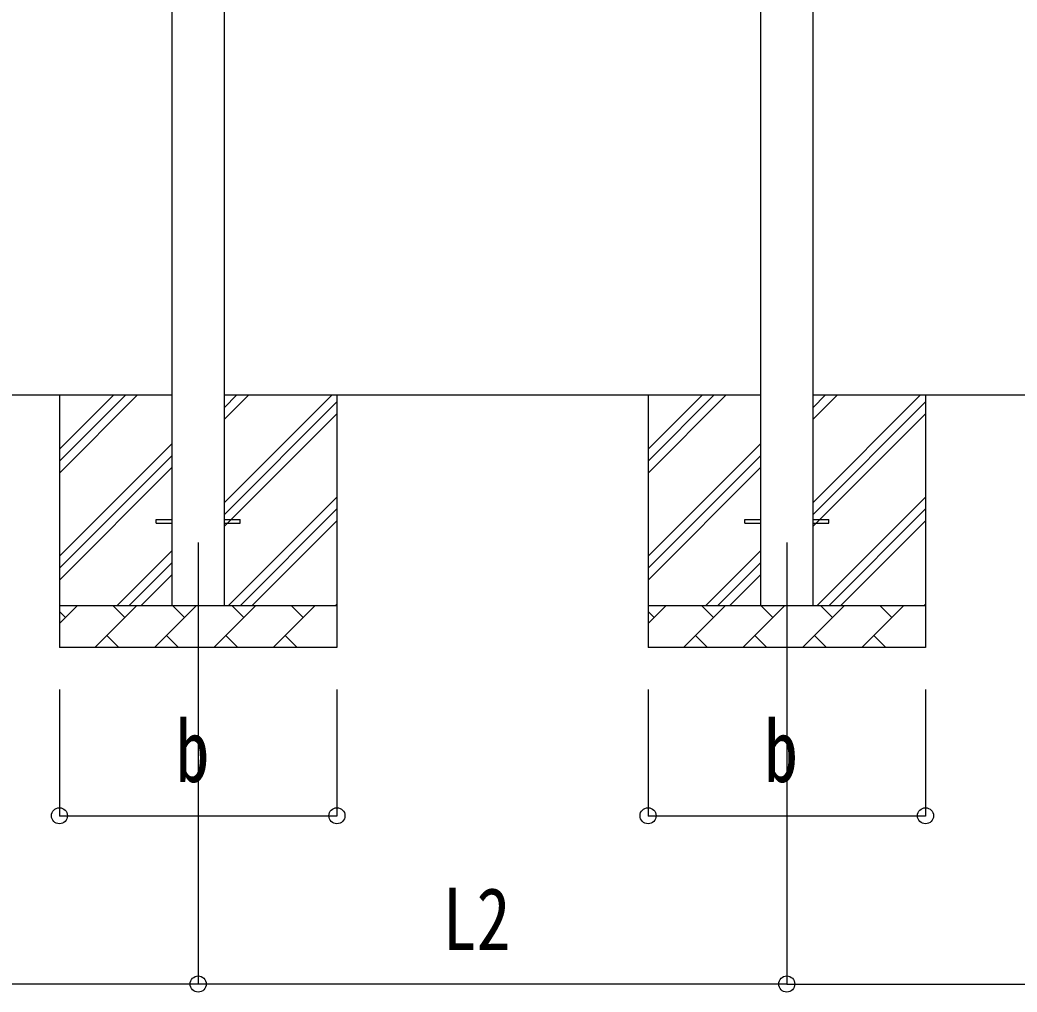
# Model space of a CAD drawing. Units: millimetres, scale not verified. Extents: x -18922 to 18922, y -13365 to 13365.
# Drawn here: x -1037 to 1334, y -7477 to -5165 of the extents above; entities that cross this region are included whole.
import ezdxf
from ezdxf.enums import TextEntityAlignment as Align

# ---------------------------------------------------------------- set-up
doc = ezdxf.new("R2010")
doc.units = ezdxf.units.MM
doc.header["$LTSCALE"] = 50
for name, color, linetype in [('0-4_YKK_12', 2, 'Continuous'), ('0-5_YKK_13', 4, 'Continuous'), ('0-6_YKK_A1', 4, 'Continuous'), ('0-7_YKK_D', 6, 'Continuous')]:
    doc.layers.add(name, color=color, linetype=linetype)
doc.styles.add('ＭＳ ゴシック', font='')
doc.styles.get('ＭＳ ゴシック').set_extended_font_data('MS Gothic')

msp = doc.modelspace()

# ---------------------------------------------------------------- linework, layer by layer
at = {"layer": '0-4_YKK_12'}
for p, q in [((-613.41, -6407.5), (-613.41, -7007.5)), ((786.59, -6407.5), (786.59, -7007.5))]:
    msp.add_line(p, q, dxfattribs=at)
at = {"layer": '0-5_YKK_13'}
for p, q in [((-713.41, -6353), (-675.91, -6353)), ((-713.41, -6362), (-713.41, -6353)), ((-550.91, -6353), (-513.41, -6353)), ((-513.41, -6362), (-513.41, -6353)), ((686.59, -6353), (724.09, -6353)), ((686.59, -6362), (686.59, -6353)), ((849.09, -6353), (886.59, -6353)), ((886.59, -6362), (886.59, -6353)), ((-713.41, -6362), (-675.91, -6362)), ((-550.91, -6362), (-513.41, -6362)), ((686.59, -6362), (724.09, -6362)), ((849.09, -6362), (886.59, -6362))]:
    msp.add_line(p, q, dxfattribs=at)
at = {"layer": '0-6_YKK_A1'}
for p, q in [((724.09, -3640), (724.09, -6557.5)), ((849.09, -6557.5), (849.09, -3640)), ((-675.91, -3660), (-675.91, -6557.5)), ((-550.91, -6557.5), (-550.91, -3660)), ((-675.91, -6057.5), (-1950.91, -6057.5)), ((-943.41, -6057.5), (-943.41, -6657.5)), ((-943.41, -6242.55), (-758.36, -6057.5)), ((-943.41, -6214.27), (-786.64, -6057.5)), ((-943.41, -6185.98), (-814.93, -6057.5)), ((724.09, -6057.5), (-550.91, -6057.5)), ((-550.91, -6312.6), (-295.81, -6057.5)), ((-550.91, -6114.61), (-493.8, -6057.5)), ((-550.91, -6086.32), (-522.09, -6057.5)), ((-283.41, -6057.5), (-283.41, -6657.5)), ((456.59, -6057.5), (456.59, -6657.5)), ((456.59, -6242.55), (641.64, -6057.5)), ((456.59, -6214.27), (613.36, -6057.5)), ((456.59, -6185.98), (585.07, -6057.5)), ((2124.09, -6057.5), (849.09, -6057.5)), ((849.09, -6312.6), (1104.19, -6057.5)), ((849.09, -6114.61), (906.2, -6057.5)), ((849.09, -6086.32), (877.91, -6057.5)), ((1116.59, -6057.5), (1116.59, -6657.5)), ((-550.91, -6340.88), (-283.41, -6073.38)), ((849.09, -6340.88), (1116.59, -6073.38)), ((-550.91, -6369.17), (-283.41, -6101.67)), ((849.09, -6369.17), (1116.59, -6101.67)), ((-943.41, -6440.54), (-675.91, -6173.04)), ((456.59, -6440.54), (724.09, -6173.04)), ((-943.41, -6468.82), (-675.91, -6201.32)), ((456.59, -6468.82), (724.09, -6201.32)), ((-943.41, -6497.11), (-675.91, -6229.61)), ((456.59, -6497.11), (724.09, -6229.61)), ((-541.25, -6557.5), (-283.41, -6299.66)), ((858.75, -6557.5), (1116.59, -6299.66)), ((-512.97, -6557.5), (-283.41, -6327.94)), ((887.03, -6557.5), (1116.59, -6327.94)), ((-484.69, -6557.5), (-283.41, -6356.23)), ((915.31, -6557.5), (1116.59, -6356.23)), ((-805.81, -6557.5), (-675.91, -6427.6)), ((594.19, -6557.5), (724.09, -6427.6)), ((-777.53, -6557.5), (-675.91, -6455.88)), ((622.47, -6557.5), (724.09, -6455.88)), ((-749.24, -6557.5), (-675.91, -6484.17)), ((650.76, -6557.5), (724.09, -6484.17)), ((-943.41, -6557.5), (-283.41, -6557.5)), ((-943.41, -6600.39), (-900.52, -6557.5)), ((-859.1, -6657.5), (-759.1, -6557.5)), ((-787.65, -6586.05), (-816.2, -6557.5)), ((-717.67, -6657.5), (-617.67, -6557.5)), ((-646.23, -6586.05), (-674.78, -6557.5)), ((-576.25, -6657.5), (-476.25, -6557.5)), ((-504.81, -6586.05), (-533.36, -6557.5)), ((-434.83, -6657.5), (-334.83, -6557.5)), ((-363.39, -6586.05), (-391.94, -6557.5)), ((-286.7, -6557.5), (-283.41, -6554.22)), ((456.59, -6557.5), (1116.59, -6557.5)), ((456.59, -6600.39), (499.48, -6557.5)), ((540.9, -6657.5), (640.9, -6557.5)), ((612.35, -6586.05), (583.8, -6557.5)), ((682.33, -6657.5), (782.33, -6557.5)), ((753.77, -6586.05), (725.22, -6557.5)), ((823.75, -6657.5), (923.75, -6557.5)), ((895.19, -6586.05), (866.64, -6557.5)), ((965.17, -6657.5), (1065.17, -6557.5)), ((1036.61, -6586.05), (1008.06, -6557.5)), ((1113.3, -6557.5), (1116.59, -6554.22)), ((-929.07, -6586.05), (-943.41, -6571.71)), ((470.93, -6586.05), (456.59, -6571.71)), ((-830.54, -6628.95), (-801.99, -6657.5)), ((-689.12, -6628.95), (-660.57, -6657.5)), ((-547.7, -6628.95), (-519.15, -6657.5)), ((-406.28, -6628.95), (-377.73, -6657.5)), ((569.46, -6628.95), (598.01, -6657.5)), ((710.88, -6628.95), (739.43, -6657.5)), ((852.3, -6628.95), (880.85, -6657.5)), ((993.72, -6628.95), (1022.27, -6657.5)), ((-283.41, -6657.5), (-943.41, -6657.5)), ((1116.59, -6657.5), (456.59, -6657.5))]:
    msp.add_line(p, q, dxfattribs=at)
at = {"layer": '0-7_YKK_D'}
for p, q in [((-943.41, -6757.5), (-943.41, -7058.5)), ((-613.41, -6757.5), (-613.41, -7458.5)), ((-613.41, -6757.5), (-613.41, -7458.5)), ((-283.41, -6757.5), (-283.41, -7058.5)), ((456.59, -6757.5), (456.59, -7058.5)), ((786.59, -6757.5), (786.59, -7458.5)), ((786.59, -6757.5), (786.59, -7458.5)), ((1116.59, -6757.5), (1116.59, -7058.5)), ((-943.41, -7057.5), (-283.41, -7057.5)), ((456.59, -7057.5), (1116.59, -7057.5)), ((-613.41, -7457.5), (-2013.41, -7457.5)), ((786.59, -7457.5), (-613.41, -7457.5)), ((786.59, -7457.5), (2186.59, -7457.5))]:
    msp.add_line(p, q, dxfattribs=at)
for centre in [(-943.41, -7057.5), (-283.41, -7057.5), (456.59, -7057.5), (1116.59, -7057.5), (-613.41, -7457.5), (-613.41, -7457.5), (786.59, -7457.5), (786.59, -7457.5)]:
    msp.add_circle(centre, 19.12, dxfattribs=at)

# ---------------------------------------------------------------- texts
at = {"layer": '0-7_YKK_D', "style": 'ＭＳ ゴシック', "width": 0.8}
for s, p in [('b', (-667.41, -7021.5)), ('b', (732.59, -7021.5)), ('L2', (-32.21, -7421.5))]:
    msp.add_text(s, height=148.5, dxfattribs=at).set_placement(p, align=Align.BOTTOM_LEFT)

doc.saveas('drawing.dxf')
